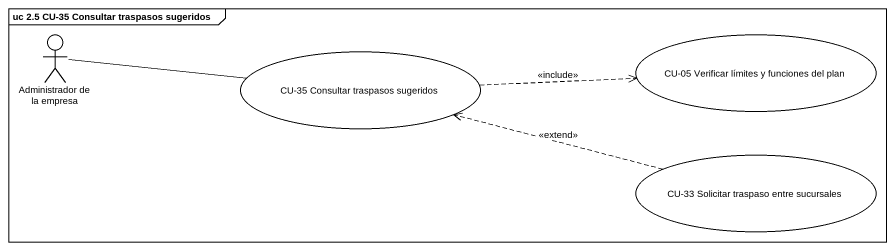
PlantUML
@startuml
mainframe uc 2.5 CU-35 Consultar traspasos sugeridos
actor "Administrador de la empresa" as Administrador_de_la_empresa
usecase "CU-05 Verificar límites y funciones del plan" as CU_05_Verificar_límites_y
usecase "CU-35 Consultar traspasos sugeridos" as CU_35_Consultar_traspasos
usecase "CU-33 Solicitar traspaso entre sucursales" as CU_33_Solicitar_traspaso
Administrador_de_la_empresa -right- CU_35_Consultar_traspasos
CU_35_Consultar_traspasos .right.> CU_05_Verificar_límites_y : <<include>>
CU_33_Solicitar_traspaso .left.> CU_35_Consultar_traspasos : <<extend>>
@enduml
